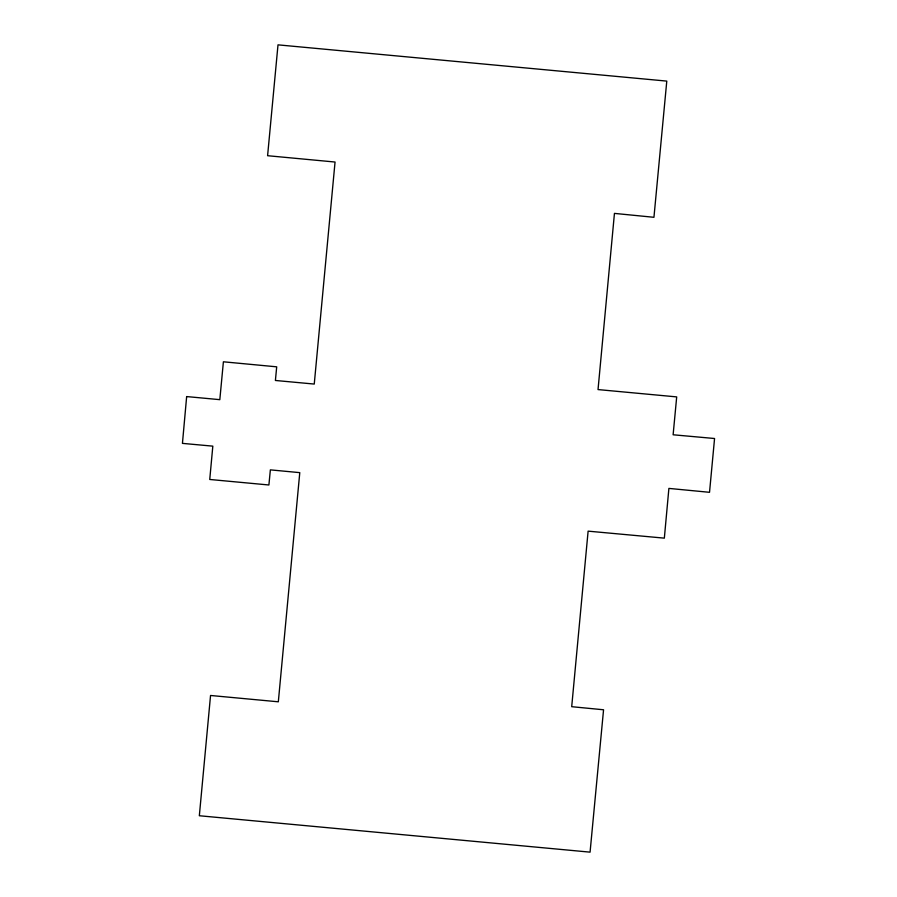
<?xml version="1.0" encoding="UTF-8"?>
<svg xmlns="http://www.w3.org/2000/svg" width="897" height="897" viewBox="0 0 897 897"><rect width="100%" height="100%" fill="white"/><g stroke="black" fill="none" stroke-linecap="round" stroke-linejoin="round"><path stroke-width="1.35" d="M186.654 396.575L182.439 443.376L212.824 446.145L209.741 479.469L268.898 484.985L270.367 469.871L299.777 472.641L278.328 701.802L210.548 695.478L199.336 815.743L590.069 852.15L603.558 709.774L571.703 706.69L588.118 531.147L664.341 538.144L668.893 488.405L709.527 492.307L714.561 438.51L673.12 434.776L676.697 396.9L598.03 389.578L614.445 213.396L653.947 217.298L666.785 81.1L278.003 44.85L267.598 155.708L335.052 162.032L314.253 384.062L275.401 380.474L276.702 366.828L223.398 361.794L219.821 399.658L186.654 396.575"/></g></svg>
